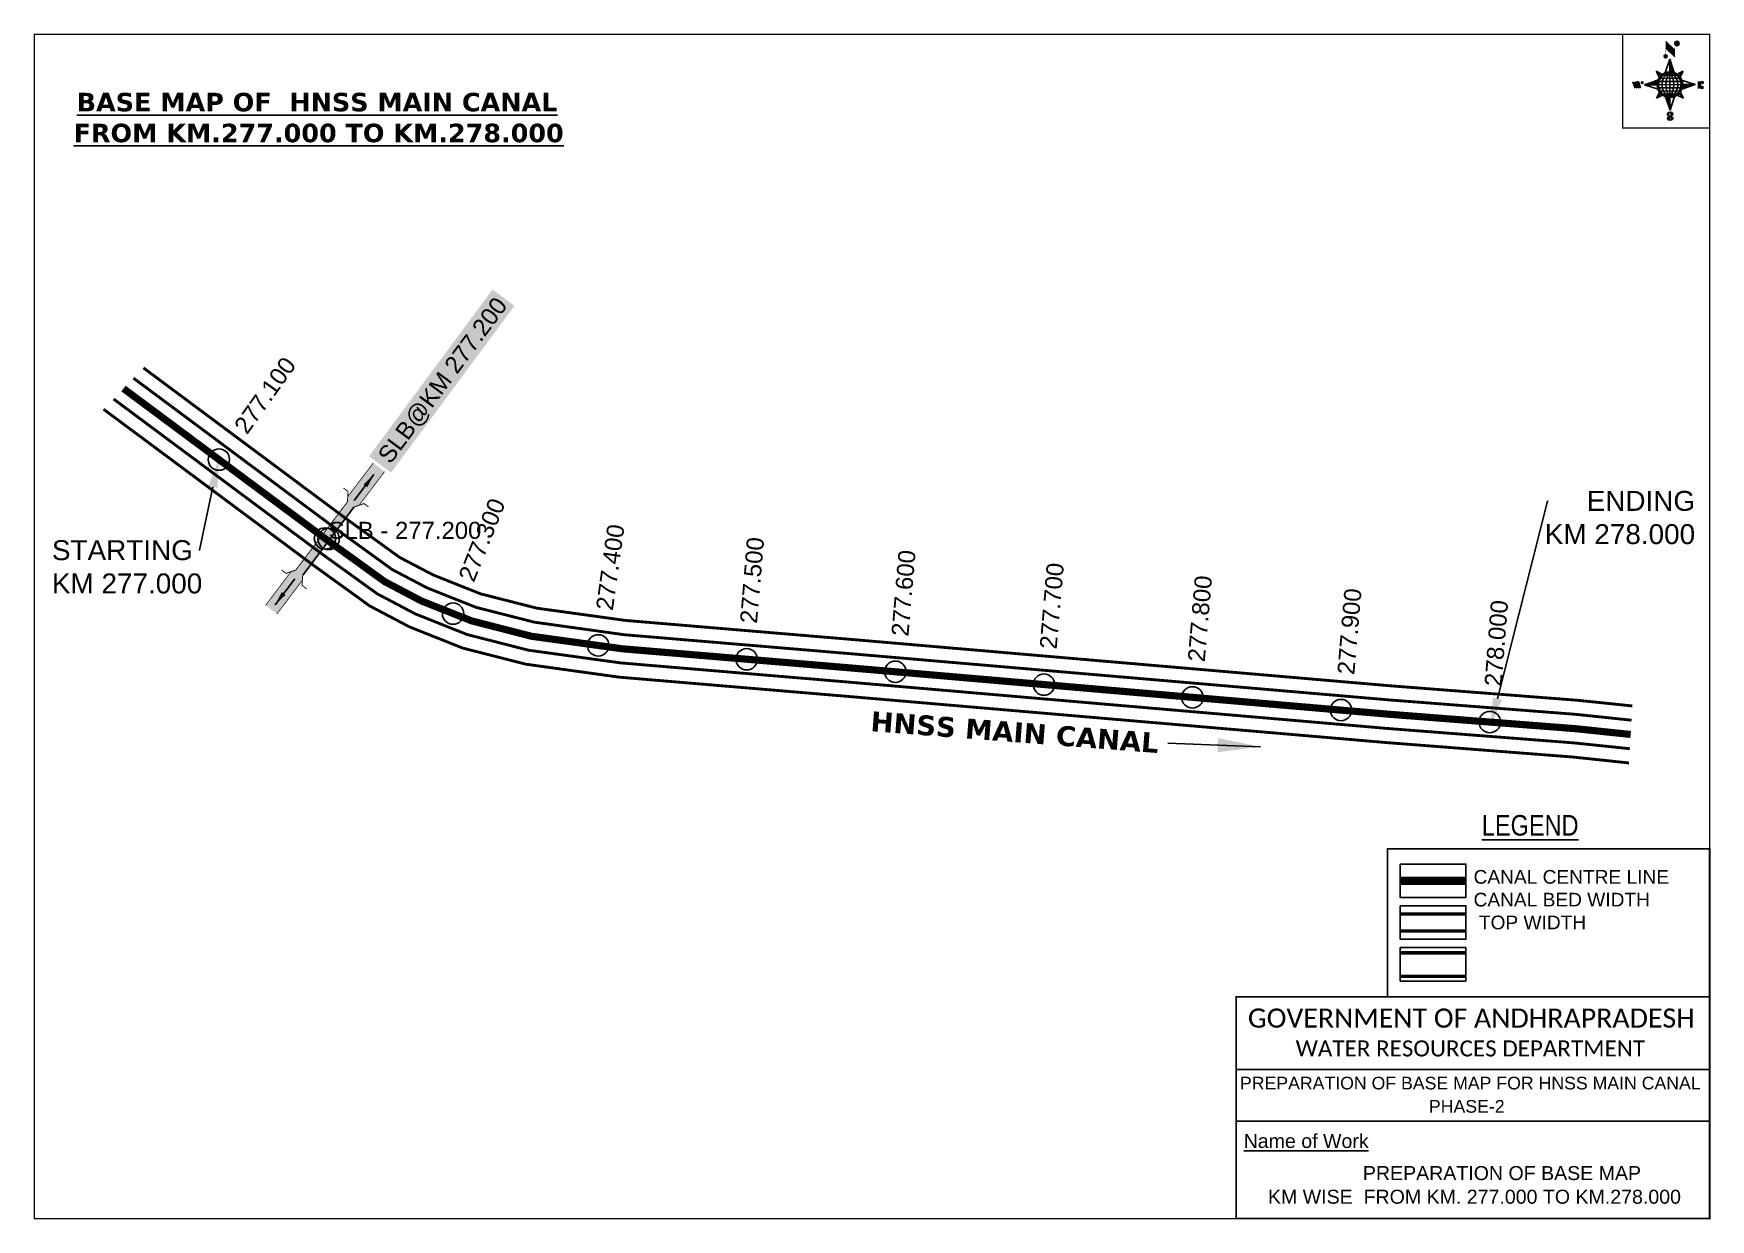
# Model space of a CAD drawing. Header units: inches. Extents: x 767252 to 768428, y 1593809 to 1594641.
import ezdxf
from ezdxf import colors
from ezdxf.entities.mleader import LeaderData, LeaderLine
from ezdxf.enums import TextEntityAlignment as Align
from ezdxf.math import Vec2, Vec3

# ---------------------------------------------------------------- set-up
doc = ezdxf.new("R2010")
doc.units = ezdxf.units.IN
doc.header["$LTSCALE"] = 15
doc.header["$MEASUREMENT"] = 0
doc.header["$PDMODE"] = 32
doc.header["$PDSIZE"] = 15
doc.linetypes.add('ACAD_ISO02W100', pattern=[15, 12, -3])
doc.linetypes.add('HIDDEN2', pattern=[0.1875, 0.125, -0.0625])
for name, color, linetype in [('AQUADUCT', 1, 'Continuous'), ('bord', 1, 'Continuous'), ('CANAL1', 7, 'Continuous'), ('CSMark', 72, 'Continuous'), ('DCBMS', 232, 'Continuous'), ('PAGE', 7, 'Continuous'), ('STRUCTURE', 5, 'Continuous'), ('TEXT', 6, 'Continuous')]:
    doc.layers.add(name, color=color, linetype=linetype)
doc.styles.add('ARIALN', font='ARIALN.TTF')
doc.styles.get("Standard").update_dxf_attribs({"font": 'arial.ttf'})
doc.dimstyles.get("Standard").update_dxf_attribs({"dimtxt": 20, "dimasz": 0.18, "dimexe": 0.18, "dimexo": 0.0625, "dimgap": 0.09, "dimtad": 0, "dimtih": 1, "dimtoh": 1, "dimdec": 4, "dimzin": 0, "dimdsep": 46, "dimtxsty": 'Standard', "dimcen": 0.09, "dimadec": 0, "dimazin": 0, "dimtfac": 1, "dimtdec": 4, "dimtofl": 0, "dimtmove": 0, "dimatfit": 3, "dimfxl": 1, "dimtolj": 1, "dimtzin": 0, "dimarcsym": 0})
pattern_1 = [(267.297113149, (-8720374.938, 50637915.138), (10.5367255337, -0.497431438), [])]
pattern_2 = [(357.297113149, (-8720374.938, 50637915.138), (0.497431438, 10.5367255337), [])]

# ---------------------------------------------------------------- blocks, each defined once
blk = doc.blocks.new('*X26')
at = {"color": 0, "linetype": 'Continuous'}
for p, q in [((6321.6, 240.5), (6322.3, 241.2)), ((6321.6, 240.3), (6322.3, 241)), ((6321.6, 240.1), (6322.3, 240.8)), ((6321.6, 239.9), (6322.4, 240.7)), ((6321.6, 239.8), (6322.4, 240.6)), ((6321.6, 239.6), (6322.5, 240.5)), ((6321.6, 239.4), (6322.5, 240.3)), ((6321.6, 239.2), (6322.6, 240.2)), ((6321.7, 239.1), (6322.6, 240.1)), ((6321.8, 240.8), (6322.4, 241.4)), ((6321.8, 239), (6322.7, 240)), ((6321.8, 239), (6322.8, 239.9)), ((6321.9, 238.9), (6322.9, 239.8)), ((6322, 238.8), (6323, 239.7)), ((6322.1, 241.3), (6322.4, 241.6)), ((6322.1, 238.7), (6323.1, 239.6)), ((6322.2, 238.6), (6323.1, 239.6)), ((6322.3, 238.5), (6323.2, 239.5)), ((6322.4, 238.5), (6323.3, 239.4)), ((6322.5, 238.4), (6323.4, 239.3)), ((6322.7, 238.4), (6323.6, 239.3)), ((6322.8, 238.3), (6323.7, 239.2)), ((6322.9, 238.3), (6323.8, 239.1)), ((6323.1, 238.2), (6323.9, 239.1)), ((6323.2, 238.2), (6324, 239)), ((6323.3, 238.2), (6324.2, 239)), ((6323.5, 238.1), (6324.3, 238.9)), ((6323.7, 238.1), (6324.4, 238.9)), ((6323.8, 238.1), (6324.6, 238.8)), ((6324.1, 238.2), (6324.7, 238.8)), ((6324.3, 238.3), (6324.9, 238.8)), ((6324.6, 238.3), (6325.1, 238.8)), ((6324.8, 238.4), (6325.2, 238.8)), ((6325.1, 238.5), (6325.4, 238.8)), ((6325.4, 238.6), (6325.6, 238.8))]:
    blk.add_line(p, q, dxfattribs=at)
blk = doc.blocks.new('*X25')
at = {"color": 0, "linetype": 'Continuous'}
for p, q in [((6324.4, 240.3), (6324.5, 240.4)), ((6324.6, 240.3), (6324.8, 240.5)), ((6324.7, 240.2), (6325, 240.5)), ((6324.8, 240.2), (6325.2, 240.6)), ((6325, 240.1), (6325.5, 240.6)), ((6325.1, 240.1), (6325.6, 240.6)), ((6325.2, 240), (6325.8, 240.6)), ((6325.3, 240), (6326, 240.6)), ((6325.4, 239.9), (6326.1, 240.6)), ((6325.5, 239.8), (6326.2, 240.5)), ((6325.6, 239.8), (6326.3, 240.5)), ((6325.7, 239.7), (6326.5, 240.4)), ((6325.9, 239.6), (6326.6, 240.3)), ((6326, 239.5), (6326.7, 240.3)), ((6326, 239.4), (6326.8, 240.2)), ((6326.1, 239.3), (6327, 240.2)), ((6326.2, 239.3), (6327.1, 240.1)), ((6326.3, 239.2), (6327.1, 240)), ((6326.4, 239.1), (6327.2, 239.9)), ((6326.5, 239), (6327.3, 239.8)), ((6326.5, 238.9), (6327.4, 239.7)), ((6326.6, 238.8), (6327.5, 239.6)), ((6326.7, 238.7), (6327.5, 239.5)), ((6326.8, 238.6), (6327.6, 239.4)), ((6326.8, 238.5), (6327.7, 239.3)), ((6326.8, 236.5), (6327.4, 237)), ((6326.9, 238.3), (6327.8, 239.2)), ((6326.9, 238.2), (6327.9, 239.1)), ((6326.9, 236.8), (6327.6, 237.4)), ((6327, 238.1), (6327.8, 239)), ((6327, 237.9), (6327.8, 238.8)), ((6327, 237.8), (6327.8, 238.6)), ((6327, 237.6), (6327.8, 238.4)), ((6327, 237.4), (6327.8, 238.2)), ((6327, 237.3), (6327.8, 238)), ((6327, 237.1), (6327.8, 237.9))]:
    blk.add_line(p, q, dxfattribs=at)
blk = doc.blocks.new('H')
at = {"layer": 'bord', "extrusion": (0.000427885, 0.004792, 0.999988)}
h = blk.add_hatch(dxfattribs=at)
h.set_pattern_fill('LINE', color=8, scale=84.387686, angle=-2.7029, style=0)
h.set_pattern_definition(pattern_2)
h.paths.add_polyline_path([(-492, 786, -0.090992), (-448, 775), (-486, 912)])
h = blk.add_hatch(dxfattribs=at)
h.set_pattern_fill('LINE', color=8, scale=84.387686, angle=-92.7029, style=0)
h.set_pattern_definition(pattern_1)
h.paths.add_polyline_path([(-625, 665, -0.090992), (-615, 710), (-751, 671)])
h = blk.add_hatch(dxfattribs=at)
h.set_pattern_fill('LINE', color=8, scale=84.387686, angle=-2.7029, style=0)
h.set_pattern_definition(pattern_2)
h.paths.add_polyline_path([(-504, 533, -0.090992), (-549, 543), (-510, 406)])
h = blk.add_hatch(dxfattribs=at)
h.set_pattern_fill('LINE', color=8, scale=84.387686, angle=-92.7029, style=0)
h.set_pattern_definition(pattern_1)
h.paths.add_polyline_path([(-246, 647), (-372, 653, -0.090992), (-382, 609)])
for p, q in [((-519, 1020, -1217), (-435, 927, -1216)), ((-516, 1087, -1217), (-432, 994, -1217)), ((-538, 774, -1216), (-487, 906, -1216)), ((-487, 906, -1216), (-493, 780, -1216)), ((-487, 906, -1216), (-448, 769, -1216)), ((-865, 701, -1215), (-847, 638, -1215)), ((-847, 700, -1215), (-829, 637, -1215)), ((-829, 699, -1215), (-811, 636, -1215)), ((-829, 699, -1215), (-811, 698, -1215)), ((-811, 698, -1215), (-794, 635, -1215)), ((-752, 665, -1215), (-615, 704, -1215)), ((-627, 794, -1216), (-567, 760, -1216)), ((-627, 794, -1216), (-584, 747, -1215)), ((-599, 731, -1215), (-627, 794, -1216)), ((-421, 753, -1216), (-359, 781, -1216)), ((-359, 781, -1216), (-405, 739, -1216)), ((-359, 781, -1216), (-392, 721, -1215)), ((-379, 693, -1215), (-246, 641, -1215)), ((-213, 669, -1215), (-217, 601, -1215)), ((-752, 665, -1215), (-625, 659, -1215)), ((-619, 614, -1215), (-752, 665, -1215)), ((-639, 526, -1214), (-606, 585, -1215)), ((-639, 526, -1214), (-593, 568, -1215)), ((-577, 553, -1215), (-639, 526, -1214)), ((-511, 400, -1214), (-549, 537, -1214)), ((-460, 533, -1215), (-511, 400, -1214)), ((-505, 527, -1214), (-511, 400, -1214)), ((-371, 513, -1214), (-431, 546, -1215)), ((-371, 513, -1214), (-414, 560, -1215)), ((-399, 576, -1215), (-371, 513, -1214)), ((-246, 641, -1215), (-383, 603, -1215)), ((-373, 647, -1215), (-246, 641, -1215)), ((-197, 600, -1215), (-194, 668, -1215))]:
    blk.add_line(p, q, dxfattribs=at)
at = {"layer": 'bord', "color": 8, "linetype": 'ByBlock', "extrusion": (0.000427885, 0.004792, 0.999988)}
for p, q in [((-375, 679, -1215), (-620, 691, -1215)), ((-386, 711, -1215), (-605, 722, -1215)), ((-411, 744, -1216), (-578, 752, -1216)), ((-493, 780, -1216), (-505, 527, -1214)), ((-373, 647, -1215), (-625, 659, -1215)), ((-378, 616, -1215), (-623, 628, -1215)), ((-392, 585, -1215), (-611, 595, -1215)), ((-420, 555, -1215), (-587, 562, -1215))]:
    blk.add_line(p, q, dxfattribs=at)
at = {"layer": 'bord', "extrusion": (0.000427885, 0.004792, 0.999988), "elevation": -1212}
for points, const_width in [([(-522, 960), (-516, 1093)], 1.61), ([(-434, 933), (-428, 1066)], 1.61), ([(-870, 707), (-846, 706)], 0.642), ([(-829, 643), (-821, 678)], 0.642), ([(-793, 641), (-782, 694)], 0.642), ([(-223, 676), (-174, 673)], 0.706), ([(-829, 643), (-855, 644)], 0.642), ([(-811, 642), (-784, 641)], 0.642), ([(-177, 605), (-226, 607)], 0.706), ([(-195, 645), (-185, 644)], 0.706)]:
    blk.add_lwpolyline(points, dxfattribs=dict(at, const_width=const_width))
for points, const_width in [([(-414, 1073, 1), (-398, 1058, 1)], 22.3), ([(-530, 950, 1), (-520, 939, 1)], 14.8), ([(-776, 697, 1), (-769, 690, 1)], 8.9), ([(-180, 618, 1), (-173, 611, 1)], 9.79), ([(-178, 667, 1), (-171, 660, 1)], 9.79), ([(-490, 362, 1), (-498, 369, 1)], 11.1), ([(-525, 322, 1), (-533, 329, 1)], 11.1)]:
    blk.add_lwpolyline(points, format="xyb", close=True, dxfattribs=dict(at, const_width=const_width))
for points in [[(-537, 317), (-531, 310), (-520, 307), (-505, 307), (-494, 310), (-486, 318), (-487, 326), (-491, 333), (-494, 336), (-503, 341), (-522, 347), (-530, 352), (-534, 355), (-537, 363), (-537, 373), (-530, 381), (-520, 384), (-504, 384), (-493, 380), (-487, 373)], [(-522, 348), (-526, 354), (-528, 361), (-528, 371), (-526, 375), (-521, 381), (-515, 384)], [(-505, 307), (-499, 312), (-497, 319), (-497, 327), (-501, 335), (-509, 343)]]:
    blk.add_lwpolyline(points, dxfattribs=at)
at = {"layer": 'bord', "extrusion": (0.000427885, 0.004792, 0.999988)}
for centre, radius in [((-406, 1065, -1212), 22.3), ((-525, 944, -1212), 14.8), ((-773, 694, -1212), 8.9), ((-498, 659, -1212), 127), ((-177, 615, -1212), 9.79), ((-174, 663, -1212), 9.79), ((-494, 365, -1212), 11.1), ((-529, 325, -1212), 11.1)]:
    blk.add_circle(centre, radius, dxfattribs=at)
at = {"layer": 'bord', "color": 8, "linetype": 'ByBlock', "extrusion": (0.000427885, 0.004792, 0.999988)}
for centre, radius, start, end in [((-482, 658, -1212), 128, 94.9254, 259.6691), ((-437, 656, -1212), 141, 113.2864, 241.308), ((-316, 651, -1212), 222, 142.5892, 212.0053), ((-560, 662, -1212), 141, 293.2864, 61.308), ((-681, 668, -1212), 222, 322.5892, 32.0053), ((-515, 660, -1212), 128, 274.9254, 79.6691)]:
    blk.add_arc(centre, radius, start, end, dxfattribs=at)
at = {"layer": 'bord', "extrusion": (0.000427885, 0.004792, 0.999988)}
for points in [[(-516, 1093, -1212), (-431, 1000, -1212), (-519, 1026, -1212), (-434, 933, -1212)], [(-864, 707, -1212), (-846, 706, -1212), (-846, 644, -1212), (-829, 643, -1212)], [(-829, 705, -1212), (-811, 704, -1212), (-811, 642, -1212), (-793, 641, -1212)], [(-193, 674, -1212), (-197, 606, -1212), (-213, 675, -1212), (-216, 607, -1212)]]:
    blk.add_solid(points, dxfattribs=at)
at = {"layer": 'bord', "extrusion": (0.000427885, 0.004792, 0.999988), "xscale": 7.977342409717546, "yscale": 7.977342408231451, "zscale": 7.977342408476333, "rotation": 138.0840426661453}
for name, p in [('*X25', (38301, -31929, -1212)), ('*X26', (38314, -31951, -1212))]:
    blk.add_blockref(name, p, dxfattribs=at)
blk = doc.blocks.new('SLB')
at = {"layer": 'STRUCTURE'}
h = blk.add_hatch(dxfattribs=at)
h.set_pattern_fill('DOTS', color=6, scale=20, angle=320.3722, style=0)
h.set_pattern_definition([(320.372247934, (-159.4327, -72.9564), (1.2786241598, 0.5641323054), [0, -1.25])])
h.paths.add_polyline_path([(769699.5, 1706871.1), (769699.5, 1706861.1), (769729.1, 1706861.1), (769732.1, 1706863.1), (769792.1, 1706863.1), (769795.1, 1706861.1), (769824.7, 1706861.1), (769824.7, 1706871.1), (769795.1, 1706871.1), (769792.1, 1706869.1), (769732.1, 1706869.1), (769729.1, 1706871.1)])
at = {"layer": 'STRUCTURE', "color": 6, "linetype": 'ACAD_ISO02W100', "ltscale": 0.5, "const_width": 0.5}
for points in [[(769699.5, 1706871.1), (769729.1, 1706871.1)], [(769795.1, 1706871.1), (769824.7, 1706871.1)], [(769699.5, 1706861.1), (769729.1, 1706861.1)], [(769795.1, 1706861.1), (769824.7, 1706861.1)]]:
    blk.add_lwpolyline(points, dxfattribs=at)
at = {"layer": 'STRUCTURE', "color": 6, "const_width": 0.628}
for points in [[(769726.1, 1706877.1), (769726.1, 1706873.1), (769732.1, 1706869.1), (769792.1, 1706869.1), (769798.1, 1706873.1), (769798.1, 1706877.1)], [(769726.1, 1706855.1), (769726.1, 1706859.1), (769732.1, 1706863.1), (769792.1, 1706863.1), (769798.1, 1706859.1), (769798.1, 1706855.1)]]:
    blk.add_lwpolyline(points, dxfattribs=at)
at = {"layer": 'STRUCTURE', "color": 6}
blk.add_lwpolyline([(769732.1, 1706863.1), (769792.1, 1706863.1)], dxfattribs=at)
blk.add_lwpolyline([(769732.1, 1706863.1), (769792.1, 1706863.1)], dxfattribs=at)
at = {"layer": 'STRUCTURE', "color": 0}
blk.add_circle((769762.1, 1706866.1), 1.24, dxfattribs=at)
for points in [[(769703.8, 1706866), (769726.7, 1706866)], [(769818.6, 1706865.8), (769795.7, 1706865.8)]]:
    blk.add_leader(points, dimstyle='Standard', override={"dimasz": 10, "dimgap": 0.09, "dimtad": 0}, dxfattribs=at)

msp = doc.modelspace()

# ---------------------------------------------------------------- linework, layer by layer
at = {"layer": 'CANAL1', "color": 200, "const_width": 2}
for points in [[(767329.1, 1594406), (767471, 1594300.4), (767508.9, 1594273), (767532.4, 1594260.7), (767565.5, 1594247.5), (767605.1, 1594237.4), (767667.3, 1594228.8), (767826.7, 1594215.4), (768204.3, 1594182.9), (768335, 1594172.8), (768373.6, 1594168.8)], [(767301.1, 1594377), (767447.4, 1594268.2), (767487.8, 1594239), (767515.7, 1594224.3), (767553.1, 1594209.4), (767597.4, 1594198.1), (767662.9, 1594189), (767823.3, 1594175.5), (768201.1, 1594143.1), (768331.4, 1594133), (768371.2, 1594128.8)]]:
    msp.add_lwpolyline(points, dxfattribs=at)
at = {"layer": 'CANAL1', "color": 5, "const_width": 2}
for points in [[(767322.1, 1594398.8), (767465.1, 1594292.4), (767503.6, 1594264.5), (767528.2, 1594251.6), (767562.4, 1594238), (767603.2, 1594227.6), (767666.2, 1594218.8), (767825.9, 1594205.4), (768203.5, 1594173), (768334.1, 1594162.9), (768373, 1594158.8)], [(767308.1, 1594384.2), (767453.3, 1594276.2), (767493.1, 1594247.5), (767519.8, 1594233.4), (767556.2, 1594218.9), (767599.3, 1594207.9), (767664, 1594199), (767824.2, 1594185.5), (768201.9, 1594153), (768332.3, 1594142.9), (768371.8, 1594138.8)]]:
    msp.add_lwpolyline(points, dxfattribs=at)
at = {"layer": 'CANAL1', "color": 1, "linetype": 'HIDDEN2', "ltscale": 8, "const_width": 5}
msp.add_lwpolyline([(767315.1, 1594391.5), (767456.5, 1594286.3), (767459.2, 1594284.3), (767498.4, 1594256), (767524, 1594242.5), (767559.3, 1594228.5), (767601.3, 1594217.7), (767665.1, 1594208.9), (767825, 1594195.5), (768202.7, 1594163), (768273.6, 1594157.5), (768333.2, 1594152.9), (768372.4, 1594148.8)], dxfattribs=at)
at = {"layer": 'CANAL1', "color": 1, "linetype": 'HIDDEN2', "ltscale": 100, "const_width": 6, "elevation": -0.4}
msp.add_lwpolyline([(768256.8, 1594046.1), (768210.7, 1594046.1)], dxfattribs=at)
at = {"layer": 'CANAL1', "color": 5, "const_width": 2.4, "elevation": -0.4}
for points in [[(768256.8, 1594022.9), (768210.7, 1594022.9)], [(768256.8, 1594010.9), (768210.7, 1594010.9)]]:
    msp.add_lwpolyline(points, dxfattribs=at)
at = {"layer": 'CANAL1', "color": 200, "const_width": 2.4, "elevation": -0.4}
for points in [[(768256.8, 1593995.6), (768210.7, 1593995.6)], [(768256.8, 1593979.1), (768210.7, 1593979.1)]]:
    msp.add_lwpolyline(points, dxfattribs=at)
at = {"layer": 'CSMark', "color": 3}
for p in [(767382, 1594341.7), (767456.4, 1594286.3), (767546.3, 1594233.6), (767648.1, 1594211.3), (767752.3, 1594201.6), (767856.5, 1594192.8), (767960.8, 1594183.8), (768065, 1594174.8), (768169.2, 1594165.9), (768273.6, 1594157.5)]:
    msp.add_point(p, dxfattribs=at)
at = {"layer": 'CSMark'}
msp.add_point((767456.5, 1594286.3), dxfattribs=at)
at = {"layer": 'CSMark', "color": 2}
msp.add_point((767459, 1594286), dxfattribs=at)
at = {"layer": 'PAGE', "const_width": 1}
msp.add_lwpolyline([(767252.5, 1593809.1), (768427.8, 1593809.1), (768427.8, 1594640.1), (767252.5, 1594640.1), (767252.5, 1593809.1)], dxfattribs=at)
at = {"layer": 'PAGE'}
for points, const_width in [([(768427.8, 1594640.1), (768366.7, 1594640.1), (768366.7, 1594574.4), (768427.8, 1594574.4)], 1), ([(768201.9, 1594068.5), (768427.8, 1594068.5), (768427.8, 1593964.7), (768201.9, 1593964.7)], 1.2), ([(768095.6, 1593964.7), (768427.8, 1593964.7), (768427.8, 1593809.1), (768095.6, 1593809.1)], 1.2)]:
    msp.add_lwpolyline(points, close=True, dxfattribs=dict(at, const_width=const_width))
at = {"layer": 'PAGE', "elevation": -0.4}
for points in [[(768210.7, 1594057.9), (768256.8, 1594057.9), (768256.8, 1594034.4), (768210.7, 1594034.4)], [(768210.7, 1594028.6), (768256.8, 1594028.6), (768256.8, 1594005.1), (768210.7, 1594005.1)], [(768210.7, 1593999.3), (768256.8, 1593999.3), (768256.8, 1593975.8), (768210.7, 1593975.8)]]:
    msp.add_lwpolyline(points, close=True, dxfattribs=at)
at = {"layer": 'PAGE'}
for points in [[(768095.6, 1593913.8), (768427.8, 1593913.8)], [(768095.6, 1593877.4), (768427.8, 1593877.4)]]:
    msp.add_lwpolyline(points, dxfattribs=at)

# ---------------------------------------------------------------- block references
at = {"layer": 'AQUADUCT', "color": 1, "xscale": 0.0703495379661093, "yscale": 0.07034953800030053, "zscale": 0.07034953795990817, "rotation": 3.078330607406165}
msp.add_blockref('H', (768437.4, 1594560.7, 85.4), dxfattribs=at)
at = {"layer": 'STRUCTURE', "color": 0, "rotation": 52.90159913799628}
msp.add_blockref('SLB', (1664544.7, -49233.8), dxfattribs=at)

# ---------------------------------------------------------------- texts
at = {"layer": 'CANAL1', "insert": (767838.9, 1594165.2), "char_height": 14, "width": 205.129, "attachment_point": 1, "rotation": 355.635}
msp.add_mtext('\\pi0.96322;{\\fVerdana|b1|i0|c0|p34;HNSS MAIN CANAL}', dxfattribs=at)
at = {"layer": 'CSMark', "color": 1}
for s, rotation, p in [('277.100', 54.5692, (767396.8, 1594362.1)), ('277.300', 68.2827, (767555.3, 1594257.2)), ('277.400', 82.1111, (767652.4, 1594236.1)), ('277.500', 85.1997, (767753.5, 1594226.8)), ('277.600', 85.0838, (767859.7, 1594217.8)), ('277.700', 85.0838, (767963.7, 1594208.8)), ('277.800', 85.0838, (768067.6, 1594199.9)), ('277.900', 85.0838, (768172.5, 1594190.9))]:
    msp.add_text(s, height=12, rotation=rotation, dxfattribs=at).set_placement(p, align=Align.MIDDLE_LEFT)
at = {"layer": 'CSMark', "color": 2}
msp.add_text('SLB - 277.200', height=12, dxfattribs=at).set_placement((767459, 1594286))
at = {"layer": 'CSMark', "color": 3}
msp.add_text('278.000', height=12, rotation=85.5784, dxfattribs=at).set_placement((768275.8, 1594182.6), align=Align.MIDDLE_LEFT)
at = {"layer": 'PAGE', "extrusion": (0.000201441, 0.004807, 0.999988), "style": 'ARIALN'}
msp.add_text('%%ULEGEND', height=14.4, rotation=359.9999, dxfattribs=at).set_placement((768301.9, 1594065.9, 7817.3), align=Align.MIDDLE)
at = {"layer": 'PAGE', "extrusion": (0.000201441, 0.004807, 0.999988)}
for s, height, p in [('PREPARATION OF BASE MAP FOR HNSS MAIN CANAL', 8.878, (768098.3, 1593880.6, 7816.3)), ('%%UName of Work', 9.822, (768100.9, 1593839.5, 7815))]:
    msp.add_text(s, height=height, rotation=359.9999, dxfattribs=at).set_placement(p)
for s, height, p in [('PHASE-2', 8.88, (768257.4, 1593868.7, 7816.3)), ('PREPARATION OF BASE MAP', 9.822, (768282.1, 1593821.9, 7815.1)), ('KM WISE  FROM KM. 277.000 TO KM.278.000', 9.822, (768262.8, 1593805.3, 7815.1))]:
    msp.add_text(s, height=height, rotation=359.9999, dxfattribs=at).set_placement(p, align=Align.MIDDLE_CENTER)
at = {"layer": 'PAGE', "extrusion": (0.000201441, 0.004807, 0.999988), "attachment_point": 1, "text_direction": (1, -1e-06, -0.000201)}
for s, insert, char_height, width in [('CANAL CENTRE LINE CANAL BED WIDTH {\\H2.3717x; }\\P TOP WIDTH{\\H1.9152x; }', (768262.2, 1594053.7, -0.4), 9.6, 168.926), ('\\pi3.5885;{\\fCalibri|b0|i0|c0|p34;\\H1.3333x;GOVERNMENT OF ANDHRAPRADESH\\P\\pi37.073;\\H0.83998x;WATER RESOURCES DEPARTMENT}', (768100.3, 1593956.5, -1.3), 10.059, 321.276)]:
    msp.add_mtext(s, dxfattribs=dict(at, insert=insert, char_height=char_height, width=width))
at = {"layer": 'STRUCTURE', "color": 5, "insert": (767492.4, 1594344.7), "char_height": 12, "width": 138.423, "attachment_point": 1, "rotation": 53.5027, "bg_fill": 1, "box_fill_scale": 1.3, "bg_fill_color": 7, "bg_fill_true_color": 16777215, "bg_fill_transparency": 4390977}
msp.add_mtext('\\pi0.43653;SLB@KM 277.200', dxfattribs=at)
at = {"layer": 'TEXT', "color": 1, "insert": (767260.5, 1594599), "char_height": 13, "width": 379.826, "attachment_point": 1}
msp.add_mtext('\\pi21.755;{\\fVerdana|b1|i0|c0|p34;\\LBASE MAP OF  HNSS MAIN CANAL \\P\\pi19.564;FROM KM.277.000 TO KM.278.000}', dxfattribs=at)

# ---------------------------------------------------------------- leaders
at = {"layer": 'CANAL1'}
msp.add_leader([(768112.7, 1594140.2), (768047.7, 1594142.6)], dimstyle='Standard', override={"dimasz": 30, "dimgap": 0.09, "dimtad": 0}, dxfattribs=at)
at = {"layer": 'DCBMS', "color": 5}
ml = msp.add_multileader_mtext('Standard', dxfattribs=at)
ml.set_content('STARTING\\PKM 277.000', color=5)
ml.set_leader_properties()
ml.build(insert=Vec2(0, 0))
ml.multileader.update_dxf_attribs({"dogleg_length": 0.36, "arrow_head_size": 20})
ctx = ml.context
ctx.base_point, ctx.char_height, ctx.arrow_head_size, ctx.landing_gap_size, ctx.plane_origin = Vec3(767264.8, 1594278), 14, 20, 0.09, Vec3(767435.7, 1594350.8)
notes = []
notes.append((ctx, [(0, (1, 1, 0), (767368.5, 1594278), (-1, 0), 0.36, [(0, [(767382, 1594342)], 0, [])])]))
ctx.mtext.insert, ctx.mtext.flow_direction = Vec3(767264.9, 1594285.1), 5
for ctx, leaders in notes:
    for number, flags, end, landing, length, lines in leaders:
        leader = LeaderData()
        leader.index, (leader.has_last_leader_line, leader.has_dogleg_vector, leader.attachment_direction) = number, flags
        leader.last_leader_point, leader.dogleg_vector, leader.dogleg_length = Vec3(end), Vec3(landing), length
        for number, points, colour, breaks in lines:
            line = LeaderLine()
            line.index, line.vertices, line.color, line.breaks = number, Vec3.list(points), colors.encode_raw_color(colour), breaks
            leader.lines.append(line)
        ctx.leaders.append(leader)

# ---------------------------------------------------------------- next in the draw order: leaders
ml = msp.add_multileader_mtext('Standard', dxfattribs=at)
ml.set_content('ENDING \\PKM 278.000', color=5)
ml.set_leader_properties()
ml.build(insert=Vec2(0, 0))
ml.multileader.update_dxf_attribs({"dogleg_length": 0.36, "arrow_head_size": 20})
ctx = ml.context
ctx.base_point, ctx.char_height, ctx.arrow_head_size, ctx.landing_gap_size, ctx.plane_origin = Vec3(768314.5, 1594312.6), 14, 20, 0.09, Vec3(768458.1, 1594524.9)
ctx.text_align_type = 2
notes = []
notes.append((ctx, [(1, (1, 1, 0), (768314.1, 1594312.6), (1, 0), 0.36, [(0, [(768274, 1594154.5)], 0, [])])]))
ctx.mtext.insert, ctx.mtext.width, ctx.mtext.alignment, ctx.mtext.flow_direction = Vec3(768417.6, 1594319.7), 109.049, 3, 5
ctx.mtext.has_bg_fill, ctx.mtext.bg_color, ctx.mtext.bg_scale_factor, ctx.mtext.bg_transparency, ctx.mtext.use_window_bg_color = 1, -1027028792, 1.5, 0, 1
for ctx, leaders in notes:
    for number, flags, end, landing, length, lines in leaders:
        leader = LeaderData()
        leader.index, (leader.has_last_leader_line, leader.has_dogleg_vector, leader.attachment_direction) = number, flags
        leader.last_leader_point, leader.dogleg_vector, leader.dogleg_length = Vec3(end), Vec3(landing), length
        for number, points, colour, breaks in lines:
            line = LeaderLine()
            line.index, line.vertices, line.color, line.breaks = number, Vec3.list(points), colors.encode_raw_color(colour), breaks
            leader.lines.append(line)
        ctx.leaders.append(leader)

doc.saveas('drawing.dxf')
